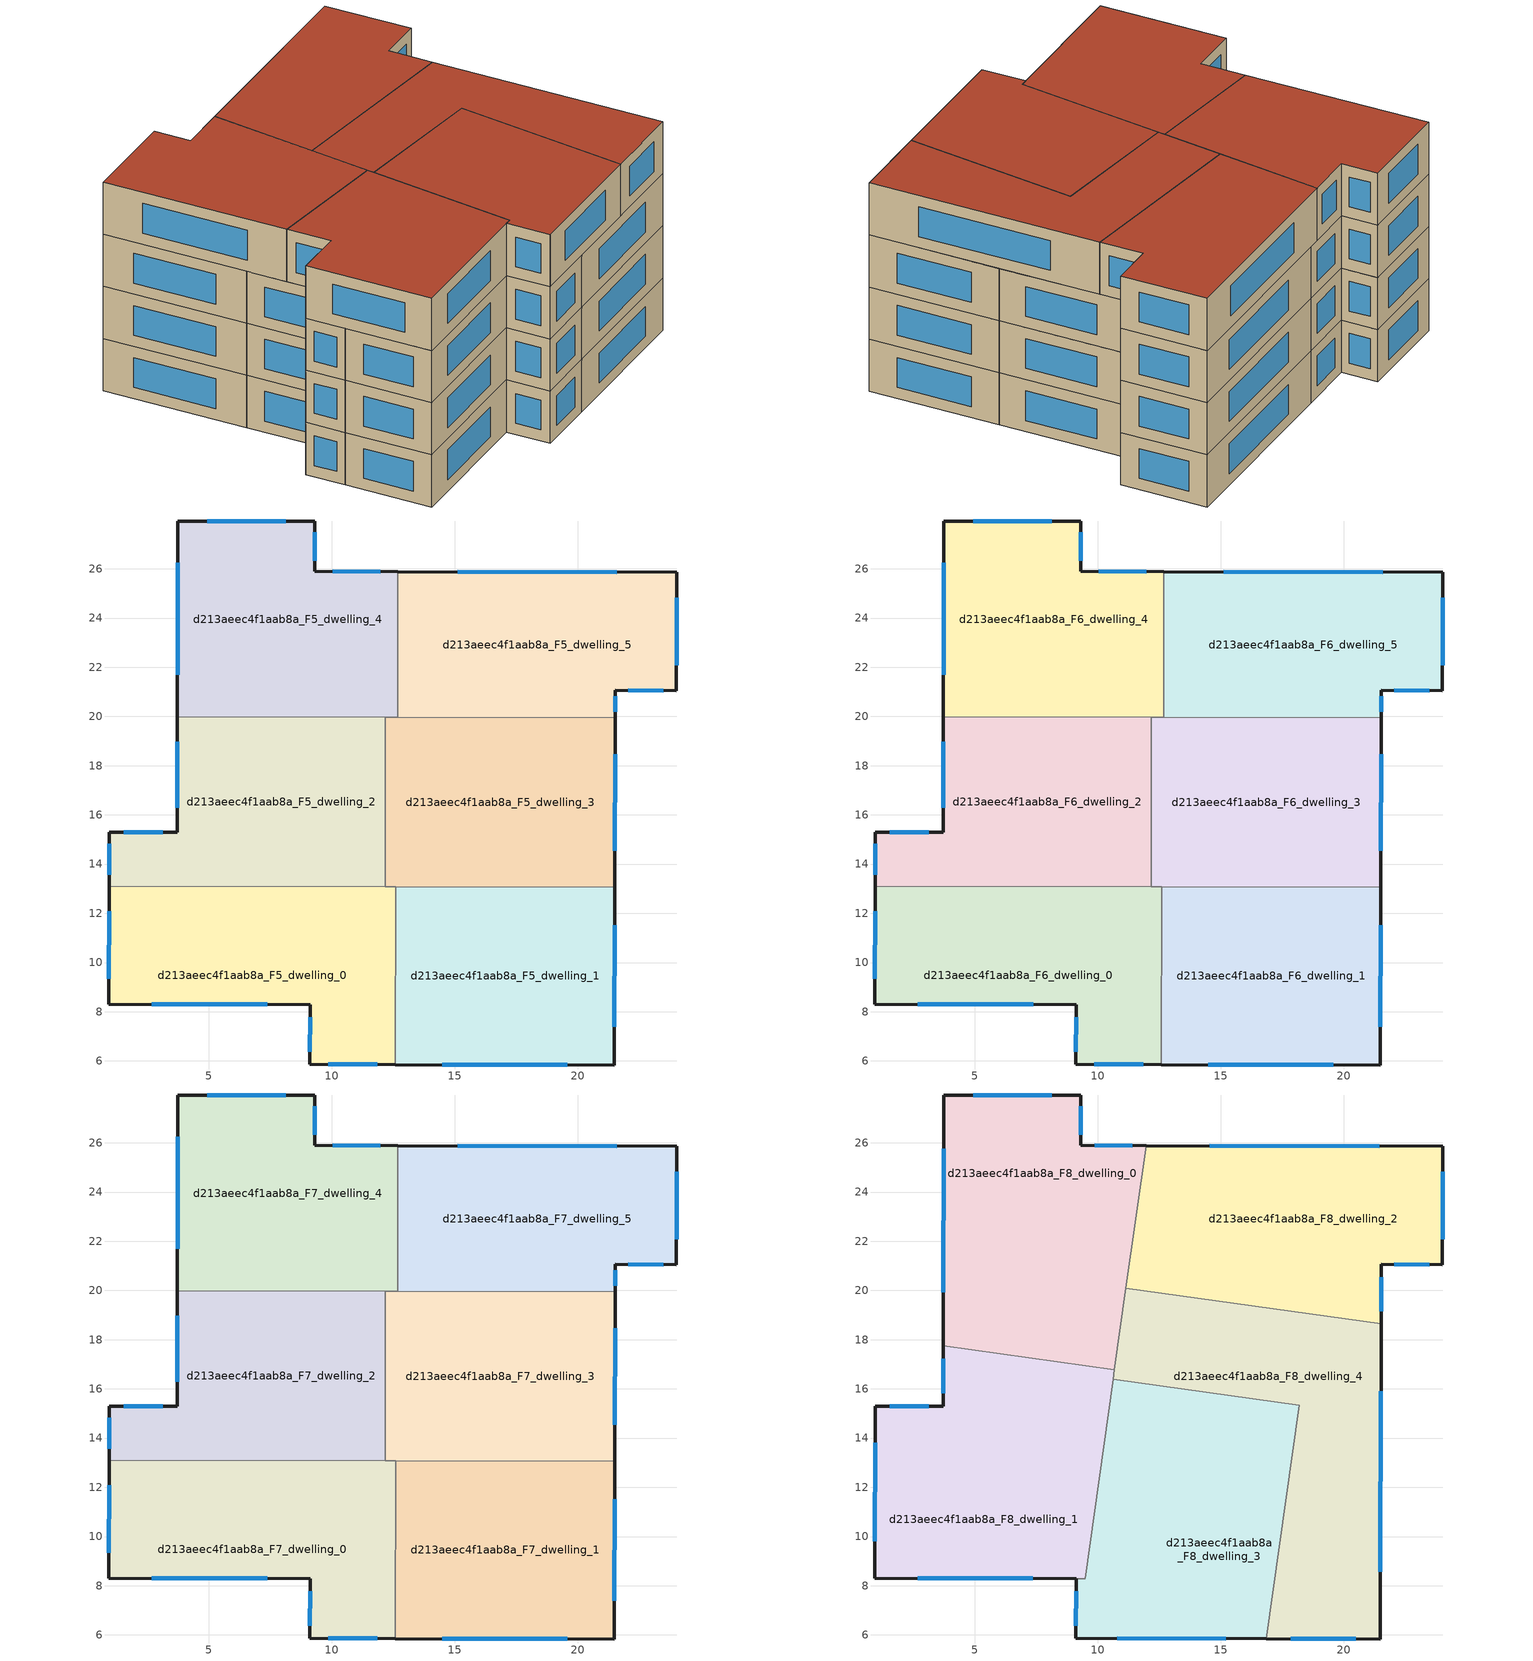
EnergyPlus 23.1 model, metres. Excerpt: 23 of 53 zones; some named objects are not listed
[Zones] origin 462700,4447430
d213aeec4f1aab8a_F5_dwelling_0
 floor to d213aeec4f1aab8a_F4_dwelling_0 (EU_floor_Construction): 12.61,13.08 12.6,5.85 9.12,5.86 9.13,8.29 0.95,8.31 0.96,13.1 z15
 wall outside (EU_wall_Construction): 0.96,13.1 0.95,8.31 9.13,8.29 9.12,5.86 12.6,5.85 z15:18
 wall to d213aeec4f1aab8a_F5_dwelling_1 (EU_wall_Construction): 12.6,5.85 12.61,13.08 z15:18
 wall to d213aeec4f1aab8a_F5_dwelling_2 (EU_wall_Construction): 12.18,13.08 0.96,13.1 z15:18
 wall to d213aeec4f1aab8a_F5_dwelling_3 (EU_wall_Construction): 12.61,13.08 12.18,13.08 z15:18
 window (EU_Window_Construction): 9.86,5.86 11.85,5.86 / 9.13,7.77 9.12,6.38 / 2.7,8.31 7.38,8.3 / 0.96,12.08 0.95,9.34 z15.64:17.36
d213aeec4f1aab8a_F5_dwelling_1
 floor to d213aeec4f1aab8a_F4_dwelling_1 (EU_floor_Construction): 21.51,13.06 21.49,5.83 12.6,5.85 12.61,13.08 z15
 wall outside (EU_wall_Construction): 12.6,5.85 21.49,5.83 21.51,13.06 z15:18
 wall to d213aeec4f1aab8a_F5_dwelling_3 (EU_wall_Construction): 21.51,13.06 12.61,13.08 z15:18
 window (EU_Window_Construction): 21.49,7.38 21.5,11.51 / 14.5,5.85 19.58,5.84 z15.64:17.36
d213aeec4f1aab8a_F5_dwelling_2
 floor to d213aeec4f1aab8a_F4_dwelling_2 (EU_floor_Construction): 12.19,19.97 12.18,13.08 0.96,13.1 0.97,15.3 3.72,15.29 3.73,19.99 z15
 wall outside (EU_wall_Construction): 3.73,19.99 3.72,15.29 0.97,15.3 0.96,13.1 z15:18
 wall to d213aeec4f1aab8a_F5_dwelling_3 (EU_wall_Construction): 12.18,13.08 12.19,19.97 z15:18
 wall to d213aeec4f1aab8a_F5_dwelling_4 (EU_wall_Construction): 12.19,19.97 3.73,19.99 z15:18
 window (EU_Window_Construction): 0.96,14.83 0.96,13.58 / 3.13,15.29 1.56,15.3 / 3.73,18.98 3.73,16.3 z15.64:17.36
d213aeec4f1aab8a_F5_dwelling_3
 floor to d213aeec4f1aab8a_F4_dwelling_3 (EU_floor_Construction): 21.53,19.95 21.51,13.06 12.18,13.08 12.19,19.97 z15
 wall outside (EU_wall_Construction): 21.51,13.06 21.53,19.95 z15:18
 wall to d213aeec4f1aab8a_F5_dwelling_5 (EU_wall_Construction): 21.53,19.95 12.68,19.97 z15:18
 wall to d213aeec4f1aab8a_F5_dwelling_4 (EU_wall_Construction): 12.68,19.97 12.19,19.97 z15:18
 window (EU_Window_Construction): 21.51,14.54 21.52,18.47 z15.64:17.36
d213aeec4f1aab8a_F5_dwelling_4
 floor to d213aeec4f1aab8a_F4_dwelling_4 (EU_floor_Construction): 12.69,25.89 12.68,19.97 3.73,19.99 3.75,27.94 9.32,27.93 9.32,25.9 z15
 wall outside (EU_wall_Construction): 12.69,25.89 9.32,25.9 9.32,27.93 3.75,27.94 3.73,19.99 z15:18
 wall to d213aeec4f1aab8a_F5_dwelling_5 (EU_wall_Construction): 12.68,19.97 12.69,25.89 z15:18
 window (EU_Window_Construction): 3.75,26.24 3.74,21.69 / 8.13,27.93 4.95,27.94 / 9.32,26.33 9.32,27.49 / 11.97,25.89 10.04,25.89 z15.64:17.36
d213aeec4f1aab8a_F5_dwelling_5
 floor to d213aeec4f1aab8a_F4_dwelling_5 (EU_floor_Construction): 24.02,25.86 24.02,21.05 21.53,21.06 21.53,19.95 12.68,19.97 12.69,25.89 z15
 wall outside (EU_wall_Construction): 21.53,19.95 21.53,21.06 24.02,21.05 24.02,25.86 12.69,25.89 z15:18
 window (EU_Window_Construction): 21.53,20.19 21.53,20.82 / 21.6,25.86 15.12,25.88 / 24.02,22.08 24.02,24.83 / 22.06,21.06 23.48,21.05 z15.64:17.36
d213aeec4f1aab8a_F6_dwelling_0
 floor to d213aeec4f1aab8a_F5_dwelling_0 (EU_floor_Construction): 12.61,13.08 12.6,5.85 9.12,5.86 9.13,8.29 0.95,8.31 0.96,13.1 z18
 wall outside (EU_wall_Construction): 0.96,13.1 0.95,8.31 9.13,8.29 9.12,5.86 12.6,5.85 z18:21
 wall to d213aeec4f1aab8a_F6_dwelling_1 (EU_wall_Construction): 12.6,5.85 12.61,13.08 z18:21
 wall to d213aeec4f1aab8a_F6_dwelling_2 (EU_wall_Construction): 12.18,13.08 0.96,13.1 z18:21
 wall to d213aeec4f1aab8a_F6_dwelling_3 (EU_wall_Construction): 12.61,13.08 12.18,13.08 z18:21
 window (EU_Window_Construction): 9.86,5.86 11.85,5.86 / 9.13,7.77 9.12,6.38 / 2.7,8.31 7.38,8.3 / 0.96,12.08 0.95,9.34 z18.64:20.36
d213aeec4f1aab8a_F6_dwelling_1
 floor to d213aeec4f1aab8a_F5_dwelling_1 (EU_floor_Construction): 21.51,13.06 21.49,5.83 12.6,5.85 12.61,13.08 z18
 wall outside (EU_wall_Construction): 12.6,5.85 21.49,5.83 21.51,13.06 z18:21
 wall to d213aeec4f1aab8a_F6_dwelling_3 (EU_wall_Construction): 21.51,13.06 12.61,13.08 z18:21
 window (EU_Window_Construction): 21.49,7.38 21.5,11.51 / 14.5,5.85 19.58,5.84 z18.64:20.36
d213aeec4f1aab8a_F6_dwelling_2
 floor to d213aeec4f1aab8a_F5_dwelling_2 (EU_floor_Construction): 12.19,19.97 12.18,13.08 0.96,13.1 0.97,15.3 3.72,15.29 3.73,19.99 z18
 wall outside (EU_wall_Construction): 3.73,19.99 3.72,15.29 0.97,15.3 0.96,13.1 z18:21
 wall to d213aeec4f1aab8a_F6_dwelling_3 (EU_wall_Construction): 12.18,13.08 12.19,19.97 z18:21
 wall to d213aeec4f1aab8a_F6_dwelling_4 (EU_wall_Construction): 12.19,19.97 3.73,19.99 z18:21
 window (EU_Window_Construction): 0.96,14.83 0.96,13.58 / 3.13,15.29 1.56,15.3 / 3.73,18.98 3.73,16.3 z18.64:20.36
d213aeec4f1aab8a_F6_dwelling_3
 floor to d213aeec4f1aab8a_F5_dwelling_3 (EU_floor_Construction): 21.53,19.95 21.51,13.06 12.18,13.08 12.19,19.97 z18
 wall outside (EU_wall_Construction): 21.51,13.06 21.53,19.95 z18:21
 wall to d213aeec4f1aab8a_F6_dwelling_5 (EU_wall_Construction): 21.53,19.95 12.68,19.97 z18:21
 wall to d213aeec4f1aab8a_F6_dwelling_4 (EU_wall_Construction): 12.68,19.97 12.19,19.97 z18:21
 window (EU_Window_Construction): 21.51,14.54 21.52,18.47 z18.64:20.36
d213aeec4f1aab8a_F6_dwelling_4
 floor to d213aeec4f1aab8a_F5_dwelling_4 (EU_floor_Construction): 12.69,25.89 12.68,19.97 3.73,19.99 3.75,27.94 9.32,27.93 9.32,25.9 z18
 wall outside (EU_wall_Construction): 12.69,25.89 9.32,25.9 9.32,27.93 3.75,27.94 3.73,19.99 z18:21
 wall to d213aeec4f1aab8a_F6_dwelling_5 (EU_wall_Construction): 12.68,19.97 12.69,25.89 z18:21
 window (EU_Window_Construction): 3.75,26.24 3.74,21.69 / 8.13,27.93 4.95,27.94 / 9.32,26.33 9.32,27.49 / 11.97,25.89 10.04,25.89 z18.64:20.36
d213aeec4f1aab8a_F6_dwelling_5
 floor to d213aeec4f1aab8a_F5_dwelling_5 (EU_floor_Construction): 24.02,25.86 24.02,21.05 21.53,21.06 21.53,19.95 12.68,19.97 12.69,25.89 z18
 wall outside (EU_wall_Construction): 21.53,19.95 21.53,21.06 24.02,21.05 24.02,25.86 12.69,25.89 z18:21
 window (EU_Window_Construction): 21.53,20.19 21.53,20.82 / 21.6,25.86 15.12,25.88 / 24.02,22.08 24.02,24.83 / 22.06,21.06 23.48,21.05 z18.64:20.36
d213aeec4f1aab8a_F7_dwelling_0
 floor to d213aeec4f1aab8a_F6_dwelling_0 (EU_floor_Construction): 12.61,13.08 12.6,5.85 9.12,5.86 9.13,8.29 0.95,8.31 0.96,13.1 z21
 wall outside (EU_wall_Construction): 0.96,13.1 0.95,8.31 9.13,8.29 9.12,5.86 12.6,5.85 z21:24
 wall to d213aeec4f1aab8a_F7_dwelling_1 (EU_wall_Construction): 12.6,5.85 12.61,13.08 z21:24
 wall to d213aeec4f1aab8a_F7_dwelling_2 (EU_wall_Construction): 12.18,13.08 0.96,13.1 z21:24
 wall to d213aeec4f1aab8a_F7_dwelling_3 (EU_wall_Construction): 12.61,13.08 12.18,13.08 z21:24
 window (EU_Window_Construction): 9.86,5.86 11.85,5.86 / 9.13,7.77 9.12,6.38 / 2.7,8.31 7.38,8.3 / 0.96,12.08 0.95,9.34 z21.64:23.36
d213aeec4f1aab8a_F7_dwelling_1
 floor to d213aeec4f1aab8a_F6_dwelling_1 (EU_floor_Construction): 21.51,13.06 21.49,5.83 12.6,5.85 12.61,13.08 z21
 wall outside (EU_wall_Construction): 12.6,5.85 21.49,5.83 21.51,13.06 z21:24
 wall to d213aeec4f1aab8a_F7_dwelling_3 (EU_wall_Construction): 21.51,13.06 12.61,13.08 z21:24
 window (EU_Window_Construction): 21.49,7.38 21.5,11.51 / 14.5,5.85 19.58,5.84 z21.64:23.36
 ceiling adiabatic (EU_roof_Construction): 16.85,5.84 17.87,13.07 12.61,13.08 12.6,5.85 z24
d213aeec4f1aab8a_F7_dwelling_2
 floor to d213aeec4f1aab8a_F6_dwelling_2 (EU_floor_Construction): 12.19,19.97 12.18,13.08 0.96,13.1 0.97,15.3 3.72,15.29 3.73,19.99 z21
 wall outside (EU_wall_Construction): 3.73,19.99 3.72,15.29 0.97,15.3 0.96,13.1 z21:24
 wall to d213aeec4f1aab8a_F7_dwelling_3 (EU_wall_Construction): 12.18,13.08 12.19,19.97 z21:24
 wall to d213aeec4f1aab8a_F7_dwelling_4 (EU_wall_Construction): 12.19,19.97 3.73,19.99 z21:24
 window (EU_Window_Construction): 0.96,14.83 0.96,13.58 / 3.13,15.29 1.56,15.3 / 3.73,18.98 3.73,16.3 z21.64:23.36
d213aeec4f1aab8a_F7_dwelling_3
 floor to d213aeec4f1aab8a_F6_dwelling_3 (EU_floor_Construction): 21.53,19.95 21.51,13.06 12.18,13.08 12.19,19.97 z21
 wall outside (EU_wall_Construction): 21.51,13.06 21.53,19.95 z21:24
 wall to d213aeec4f1aab8a_F7_dwelling_5 (EU_wall_Construction): 21.53,19.95 12.68,19.97 z21:24
 wall to d213aeec4f1aab8a_F7_dwelling_4 (EU_wall_Construction): 12.68,19.97 12.19,19.97 z21:24
 window (EU_Window_Construction): 21.51,14.54 21.52,18.47 z21.64:23.36
d213aeec4f1aab8a_F7_dwelling_4
 floor to d213aeec4f1aab8a_F6_dwelling_4 (EU_floor_Construction): 12.69,25.89 12.68,19.97 3.73,19.99 3.75,27.94 9.32,27.93 9.32,25.9 z21
 wall outside (EU_wall_Construction): 12.69,25.89 9.32,25.9 9.32,27.93 3.75,27.94 3.73,19.99 z21:24
 wall to d213aeec4f1aab8a_F7_dwelling_5 (EU_wall_Construction): 12.68,19.97 12.69,25.89 z21:24
 window (EU_Window_Construction): 3.75,26.24 3.74,21.69 / 8.13,27.93 4.95,27.94 / 9.32,26.33 9.32,27.49 / 11.97,25.89 10.04,25.89 z21.64:23.36
d213aeec4f1aab8a_F7_dwelling_5
 floor to d213aeec4f1aab8a_F6_dwelling_5 (EU_floor_Construction): 24.02,25.86 24.02,21.05 21.53,21.06 21.53,19.95 12.68,19.97 12.69,25.89 z21
 wall outside (EU_wall_Construction): 21.53,19.95 21.53,21.06 24.02,21.05 24.02,25.86 12.69,25.89 z21:24
 window (EU_Window_Construction): 21.53,20.19 21.53,20.82 / 21.6,25.86 15.12,25.88 / 24.02,22.08 24.02,24.83 / 22.06,21.06 23.48,21.05 z21.64:23.36
d213aeec4f1aab8a_F8_dwelling_0
 floor to d213aeec4f1aab8a_F7_dwelling_4 (EU_floor_Construction): 11.97,25.89 11.13,19.97 3.74,19.98 3.75,27.94 9.32,27.93 9.32,25.9 z24
 floor to d213aeec4f1aab8a_F7_dwelling_2 (EU_floor_Construction): 11.13,19.97 10.68,16.78 3.73,17.75 3.74,19.98 z24
 wall outside (EU_wall_Construction): 11.97,25.89 9.32,25.9 9.32,27.93 3.75,27.94 3.73,17.75 z24:27
 wall to d213aeec4f1aab8a_F8_dwelling_1 (EU_wall_Construction): 3.73,17.75 10.68,16.78 z24:27
 wall to d213aeec4f1aab8a_F8_dwelling_2 (EU_wall_Construction): 11.15,20.1 11.97,25.89 z24:27
 wall to d213aeec4f1aab8a_F8_dwelling_4 (EU_wall_Construction): 10.68,16.78 11.15,20.1 z24:27
 window (EU_Window_Construction): 9.32,26.33 9.32,27.49 / 11.4,25.89 9.89,25.89 / 3.75,25.76 3.73,19.94 / 8.13,27.93 4.95,27.94 z24.64:26.36
 roof outside (EU_roof_Construction): 10.68,16.78 11.97,25.89 9.32,25.9 9.32,27.93 3.75,27.94 3.73,17.75 z27
d213aeec4f1aab8a_F8_dwelling_1
 floor to d213aeec4f1aab8a_F7_dwelling_0 (EU_floor_Construction): 10.16,13.09 9.49,8.29 0.95,8.31 0.96,13.1 z24
 floor to d213aeec4f1aab8a_F7_dwelling_2 (EU_floor_Construction): 10.68,16.78 10.16,13.09 0.96,13.1 0.97,15.3 3.72,15.29 3.73,17.75 z24
 wall outside (EU_wall_Construction): 3.73,17.75 3.72,15.29 0.97,15.3 0.95,8.31 9.13,8.29 z24:27
 wall to d213aeec4f1aab8a_F8_dwelling_3 (EU_wall_Construction): 9.13,8.29 9.49,8.29 / 9.49,8.3 10.63,16.4 z24:27
 wall to d213aeec4f1aab8a_F8_dwelling_4 (EU_wall_Construction): 10.63,16.4 10.68,16.78 z24:27
 window (EU_Window_Construction): 2.7,8.31 7.37,8.3 / 0.96,13.81 0.95,9.81 / 3.13,15.29 1.56,15.3 / 3.73,17.23 3.73,15.82 z24.64:26.36
 roof outside (EU_roof_Construction): 9.49,8.29 10.68,16.78 3.73,17.75 3.72,15.29 0.97,15.3 0.95,8.31 z27
d213aeec4f1aab8a_F8_dwelling_2
 floor to d213aeec4f1aab8a_F7_dwelling_5 (EU_floor_Construction): 24.02,25.86 24.02,21.05 21.53,21.06 21.53,19.95 12.68,19.97 12.69,25.89 z24
 floor to d213aeec4f1aab8a_F7_dwelling_4 (EU_floor_Construction): 12.69,25.89 12.68,19.97 12.07,19.97 11.15,20.1 11.97,25.89 z24
 floor to d213aeec4f1aab8a_F7_dwelling_3 (EU_floor_Construction): 21.53,19.95 21.52,18.64 12.19,19.95 12.19,19.97 z24
 wall outside (EU_wall_Construction): 21.52,18.64 21.53,21.06 24.02,21.05 24.02,25.86 11.97,25.89 z24:27
 wall to d213aeec4f1aab8a_F8_dwelling_4 (EU_wall_Construction): 11.15,20.1 21.52,18.64 z24:27
 window (EU_Window_Construction): 21.44,25.86 14.55,25.88 / 24.02,22.08 24.02,24.83 / 22.06,21.06 23.48,21.05 / 21.53,19.16 21.53,20.54 z24.64:26.36
 roof outside (EU_roof_Construction): 24.02,21.05 24.02,25.86 11.97,25.89 11.15,20.1 21.52,18.64 21.53,21.06 z27
d213aeec4f1aab8a_F8_dwelling_3
 floor to d213aeec4f1aab8a_F7_dwelling_0 (EU_floor_Construction): 12.61,13.08 12.6,5.85 9.15,5.86 9.12,5.86 9.13,8.29 9.49,8.29 10.16,13.09 z24
 floor to d213aeec4f1aab8a_F7_dwelling_2 (EU_floor_Construction): 12.18,16.18 12.18,13.08 10.16,13.09 10.63,16.4 z24
 floor to d213aeec4f1aab8a_F7_dwelling_3 (EU_floor_Construction): 18.19,15.33 17.87,13.07 12.18,13.08 12.18,16.18 z24
 floor adiabatic (EU_floor_Construction): 17.87,13.07 16.85,5.84 12.6,5.85 12.61,13.08 10.16,13.09 z24
 wall outside (EU_wall_Construction): 9.13,8.29 9.12,5.86 9.15,5.86 16.85,5.84 z24:27
 wall to d213aeec4f1aab8a_F8_dwelling_4 (EU_wall_Construction): 16.85,5.84 18.19,15.33 10.63,16.4 z24:27
 window (EU_Window_Construction): 10.8,5.86 15.2,5.85 / 9.13,7.77 9.12,6.38 z24.64:26.36
 roof outside (EU_roof_Construction): 16.85,5.84 18.19,15.33 10.63,16.4 9.49,8.29 9.13,8.29 9.12,5.86 9.15,5.86 z27
d213aeec4f1aab8a_F8_dwelling_4
 floor to d213aeec4f1aab8a_F7_dwelling_2 (EU_floor_Construction): 12.19,19.95 12.18,16.18 10.63,16.4 11.13,19.97 12.07,19.97 z24
 floor to d213aeec4f1aab8a_F7_dwelling_3 (EU_floor_Construction): 21.52,18.64 21.51,13.06 17.87,13.07 18.19,15.33 12.18,16.18 12.19,19.95 z24
 floor to d213aeec4f1aab8a_F7_dwelling_1 (EU_floor_Construction): 21.51,13.06 21.49,5.83 16.85,5.84 17.87,13.07 z24
 floor to d213aeec4f1aab8a_F7_dwelling_4 (EU_floor_Construction): 12.07,19.97 11.13,19.97 11.15,20.1 z24
 wall outside (EU_wall_Construction): 16.85,5.84 21.49,5.83 21.52,18.64 z24:27
 window (EU_Window_Construction): 21.5,8.58 21.52,15.9 / 17.84,5.84 20.5,5.84 z24.64:26.36
 roof outside (EU_roof_Construction): 21.49,5.83 21.52,18.64 11.15,20.1 10.63,16.4 18.19,15.33 16.85,5.84 z27
[Building]
EU S2 Campaign: North Axis=0; Terrain=City; Solar Distribution=FullExterior
[Site:Location]
Yerevan-Zvartnots.Intl.AP: Latitude=40.15; Longitude=44.383; Time Zone=4; Elevation=854
[SizingPeriod:WeatherFileDays]
AnnualSizingPeriod: Begin Month=1; Begin Day of Month=1; End Month=12; End Day of Month=31; Day of Week for Start Day=Monday; Use Weather File Daylight Saving Period=No; Use Weather File Rain and Snow Indicators=No
[MATERIAL]
EU_InternalMass_Material: Roughness=MediumRough; Thickness=0.1; Conductivity=1; Density=1800; Specific Heat=900; Thermal Absorptance=0.9; Solar Absorptance=0.7; Visible Absorptance=0.7
[MATERIAL:NOMASS] Roughness=MediumRough; Thermal Absorptance=0.9; Solar Absorptance=0.7; Visible Absorptance=0.7
Name | Thermal Resistance
EU_wall_NoMass | 1.05043
EU_roof_NoMass | 1.45357
EU_floor_NoMass | 0.478065
[WINDOWMATERIAL:SIMPLEGLAZINGSYSTEM]
EU_Window_SimpleGlazing: UFactor=2.5566; Solar Heat Gain Coefficient=0.75; Visible Transmittance=0.75
[CONSTRUCTION]
EU_wall_Construction: EU_wall_NoMass
EU_roof_Construction: EU_roof_NoMass
EU_floor_Construction: EU_floor_NoMass
EU_Window_Construction: EU_Window_SimpleGlazing
EU_InternalMass_Construction: EU_InternalMass_Material
[ZONE] Type=1; Multiplier=1; Ceiling Height=autocalculate; Floor Area=autocalculate; Part of Total Floor Area=Yes
Name | Volume
d213aeec4f1aab8a_F5_dwelling_0; d213aeec4f1aab8a_F6_dwelling_0; d213aeec4f1aab8a_F7_dwelling_0 | 192.883
d213aeec4f1aab8a_F8_dwelling_0 | 231.455
d213aeec4f1aab8a_F5_dwelling_1; d213aeec4f1aab8a_F6_dwelling_1; d213aeec4f1aab8a_F7_dwelling_1 | 192.886
d213aeec4f1aab8a_F8_dwelling_1 | 230.05
d213aeec4f1aab8a_F5_dwelling_2; d213aeec4f1aab8a_F6_dwelling_2; d213aeec4f1aab8a_F7_dwelling_2 | 192.869
d213aeec4f1aab8a_F8_dwelling_2 | 231.449
d213aeec4f1aab8a_F5_dwelling_3; d213aeec4f1aab8a_F6_dwelling_3; d213aeec4f1aab8a_F7_dwelling_3 | 192.868
d213aeec4f1aab8a_F8_dwelling_3 | 232.871
d213aeec4f1aab8a_F5_dwelling_4; d213aeec4f1aab8a_F6_dwelling_4; d213aeec4f1aab8a_F7_dwelling_4 | 192.885
d213aeec4f1aab8a_F8_dwelling_4 | 231.446
d213aeec4f1aab8a_F5_dwelling_5; d213aeec4f1aab8a_F6_dwelling_5; d213aeec4f1aab8a_F7_dwelling_5 | 192.877
[INTERNALMASS] Construction=EU_InternalMass_Construction
Name | Zone or ZoneList | Surface Area
d213aeec4f1aab8a_F5_dwelling_0_EU_InternalMass | d213aeec4f1aab8a_F5_dwelling_0 | 64.2944
d213aeec4f1aab8a_F5_dwelling_1_EU_InternalMass | d213aeec4f1aab8a_F5_dwelling_1 | 64.2953
d213aeec4f1aab8a_F5_dwelling_2_EU_InternalMass | d213aeec4f1aab8a_F5_dwelling_2 | 64.2894
d213aeec4f1aab8a_F5_dwelling_3_EU_InternalMass | d213aeec4f1aab8a_F5_dwelling_3 | 64.2892
d213aeec4f1aab8a_F5_dwelling_4_EU_InternalMass | d213aeec4f1aab8a_F5_dwelling_4 | 64.295
d213aeec4f1aab8a_F5_dwelling_5_EU_InternalMass | d213aeec4f1aab8a_F5_dwelling_5 | 64.2924
d213aeec4f1aab8a_F6_dwelling_0_EU_InternalMass | d213aeec4f1aab8a_F6_dwelling_0 | 64.2944
d213aeec4f1aab8a_F6_dwelling_1_EU_InternalMass | d213aeec4f1aab8a_F6_dwelling_1 | 64.2953
d213aeec4f1aab8a_F6_dwelling_2_EU_InternalMass | d213aeec4f1aab8a_F6_dwelling_2 | 64.2894
d213aeec4f1aab8a_F6_dwelling_3_EU_InternalMass | d213aeec4f1aab8a_F6_dwelling_3 | 64.2892
d213aeec4f1aab8a_F6_dwelling_4_EU_InternalMass | d213aeec4f1aab8a_F6_dwelling_4 | 64.295
d213aeec4f1aab8a_F6_dwelling_5_EU_InternalMass | d213aeec4f1aab8a_F6_dwelling_5 | 64.2924
d213aeec4f1aab8a_F7_dwelling_0_EU_InternalMass | d213aeec4f1aab8a_F7_dwelling_0 | 64.2944
d213aeec4f1aab8a_F7_dwelling_1_EU_InternalMass | d213aeec4f1aab8a_F7_dwelling_1 | 64.2953
d213aeec4f1aab8a_F7_dwelling_2_EU_InternalMass | d213aeec4f1aab8a_F7_dwelling_2 | 64.2894
d213aeec4f1aab8a_F7_dwelling_3_EU_InternalMass | d213aeec4f1aab8a_F7_dwelling_3 | 64.2892
d213aeec4f1aab8a_F7_dwelling_4_EU_InternalMass | d213aeec4f1aab8a_F7_dwelling_4 | 64.295
d213aeec4f1aab8a_F7_dwelling_5_EU_InternalMass | d213aeec4f1aab8a_F7_dwelling_5 | 64.2924
d213aeec4f1aab8a_F8_dwelling_0_EU_InternalMass | d213aeec4f1aab8a_F8_dwelling_0 | 77.152
d213aeec4f1aab8a_F8_dwelling_1_EU_InternalMass | d213aeec4f1aab8a_F8_dwelling_1 | 76.6855
d213aeec4f1aab8a_F8_dwelling_2_EU_InternalMass | d213aeec4f1aab8a_F8_dwelling_2 | 77.1521
d213aeec4f1aab8a_F8_dwelling_3_EU_InternalMass | d213aeec4f1aab8a_F8_dwelling_3 | 77.6221
d213aeec4f1aab8a_F8_dwelling_4_EU_InternalMass | d213aeec4f1aab8a_F8_dwelling_4 | 77.1484
[OTHEREQUIPMENT] Fuel Type=Electricity; Design Level Calculation Method=Watts/Area; Power per Zone Floor Area=1; Fraction Latent=0; Fraction Radiant=0; Fraction Lost=0; Carbon Dioxide Generation Rate=0; EndUse Subcategory=EU_Step8_InternalGains
Name | Zone or ZoneList or Space or SpaceList | Schedule
EU_Step8_InternalGain_d213aeec4f1aab8a_F5_dwelling_0_f000 | d213aeec4f1aab8a_F5_dwelling_0 | EU_Step8_GainSchedule_d213aeec4f1aab8a_F5_dwelling_0_f000
EU_Step8_InternalGain_d213aeec4f1aab8a_F5_dwelling_1_f000 | d213aeec4f1aab8a_F5_dwelling_1 | EU_Step8_GainSchedule_d213aeec4f1aab8a_F5_dwelling_1_f000
EU_Step8_InternalGain_d213aeec4f1aab8a_F5_dwelling_2_f000 | d213aeec4f1aab8a_F5_dwelling_2 | EU_Step8_GainSchedule_d213aeec4f1aab8a_F5_dwelling_2_f000
EU_Step8_InternalGain_d213aeec4f1aab8a_F5_dwelling_3_f000 | d213aeec4f1aab8a_F5_dwelling_3 | EU_Step8_GainSchedule_d213aeec4f1aab8a_F5_dwelling_3_f000
EU_Step8_InternalGain_d213aeec4f1aab8a_F5_dwelling_4_f000 | d213aeec4f1aab8a_F5_dwelling_4 | EU_Step8_GainSchedule_d213aeec4f1aab8a_F5_dwelling_4_f000
EU_Step8_InternalGain_d213aeec4f1aab8a_F5_dwelling_5_f000 | d213aeec4f1aab8a_F5_dwelling_5 | EU_Step8_GainSchedule_d213aeec4f1aab8a_F5_dwelling_5_f000
EU_Step8_InternalGain_d213aeec4f1aab8a_F6_dwelling_0_f000 | d213aeec4f1aab8a_F6_dwelling_0 | EU_Step8_GainSchedule_d213aeec4f1aab8a_F6_dwelling_0_f000
EU_Step8_InternalGain_d213aeec4f1aab8a_F6_dwelling_1_f000 | d213aeec4f1aab8a_F6_dwelling_1 | EU_Step8_GainSchedule_d213aeec4f1aab8a_F6_dwelling_1_f000
EU_Step8_InternalGain_d213aeec4f1aab8a_F6_dwelling_2_f000 | d213aeec4f1aab8a_F6_dwelling_2 | EU_Step8_GainSchedule_d213aeec4f1aab8a_F6_dwelling_2_f000
EU_Step8_InternalGain_d213aeec4f1aab8a_F6_dwelling_3_f000 | d213aeec4f1aab8a_F6_dwelling_3 | EU_Step8_GainSchedule_d213aeec4f1aab8a_F6_dwelling_3_f000
EU_Step8_InternalGain_d213aeec4f1aab8a_F6_dwelling_4_f000 | d213aeec4f1aab8a_F6_dwelling_4 | EU_Step8_GainSchedule_d213aeec4f1aab8a_F6_dwelling_4_f000
EU_Step8_InternalGain_d213aeec4f1aab8a_F6_dwelling_5_f000 | d213aeec4f1aab8a_F6_dwelling_5 | EU_Step8_GainSchedule_d213aeec4f1aab8a_F6_dwelling_5_f000
EU_Step8_InternalGain_d213aeec4f1aab8a_F7_dwelling_0_f000 | d213aeec4f1aab8a_F7_dwelling_0 | EU_Step8_GainSchedule_d213aeec4f1aab8a_F7_dwelling_0_f000
EU_Step8_InternalGain_d213aeec4f1aab8a_F7_dwelling_1_f000 | d213aeec4f1aab8a_F7_dwelling_1 | EU_Step8_GainSchedule_d213aeec4f1aab8a_F7_dwelling_1_f000
EU_Step8_InternalGain_d213aeec4f1aab8a_F7_dwelling_2_f000 | d213aeec4f1aab8a_F7_dwelling_2 | EU_Step8_GainSchedule_d213aeec4f1aab8a_F7_dwelling_2_f000
EU_Step8_InternalGain_d213aeec4f1aab8a_F7_dwelling_3_f000 | d213aeec4f1aab8a_F7_dwelling_3 | EU_Step8_GainSchedule_d213aeec4f1aab8a_F7_dwelling_3_f000
EU_Step8_InternalGain_d213aeec4f1aab8a_F7_dwelling_4_f000 | d213aeec4f1aab8a_F7_dwelling_4 | EU_Step8_GainSchedule_d213aeec4f1aab8a_F7_dwelling_4_f000
EU_Step8_InternalGain_d213aeec4f1aab8a_F7_dwelling_5_f000 | d213aeec4f1aab8a_F7_dwelling_5 | EU_Step8_GainSchedule_d213aeec4f1aab8a_F7_dwelling_5_f000
EU_Step8_InternalGain_d213aeec4f1aab8a_F8_dwelling_0_f000 | d213aeec4f1aab8a_F8_dwelling_0 | EU_Step8_GainSchedule_d213aeec4f1aab8a_F8_dwelling_0_f000
EU_Step8_InternalGain_d213aeec4f1aab8a_F8_dwelling_1_f000 | d213aeec4f1aab8a_F8_dwelling_1 | EU_Step8_GainSchedule_d213aeec4f1aab8a_F8_dwelling_1_f000
EU_Step8_InternalGain_d213aeec4f1aab8a_F8_dwelling_2_f000 | d213aeec4f1aab8a_F8_dwelling_2 | EU_Step8_GainSchedule_d213aeec4f1aab8a_F8_dwelling_2_f000
EU_Step8_InternalGain_d213aeec4f1aab8a_F8_dwelling_3_f000 | d213aeec4f1aab8a_F8_dwelling_3 | EU_Step8_GainSchedule_d213aeec4f1aab8a_F8_dwelling_3_f000
EU_Step8_InternalGain_d213aeec4f1aab8a_F8_dwelling_4_f000 | d213aeec4f1aab8a_F8_dwelling_4 | EU_Step8_GainSchedule_d213aeec4f1aab8a_F8_dwelling_4_f000
[ZONEVENTILATION:DESIGNFLOWRATE] Schedule=EU_AlwaysOn; Design Flow Rate Calculation Method=AirChanges/Hour; Air Changes per Hour=0.557805; Ventilation Type=Natural; Fan Pressure Rise=0; Fan Total Efficiency=1; Constant Term Coefficient=1; Temperature Term Coefficient=0; Velocity Term Coefficient=0; Velocity Squared Term Coefficient=0; Minimum Indoor Temperature=-100; Maximum Indoor Temperature=100; Delta Temperature=-100; Minimum Outdoor Temperature=-100; Maximum Outdoor Temperature=100; Maximum Wind Speed=40
Name | Zone or ZoneList or Space or SpaceList
EU_ConstantAir_d213aeec4f1aab8a_F5_dwelling_0 | d213aeec4f1aab8a_F5_dwelling_0
EU_ConstantAir_d213aeec4f1aab8a_F5_dwelling_1 | d213aeec4f1aab8a_F5_dwelling_1
EU_ConstantAir_d213aeec4f1aab8a_F5_dwelling_2 | d213aeec4f1aab8a_F5_dwelling_2
EU_ConstantAir_d213aeec4f1aab8a_F5_dwelling_3 | d213aeec4f1aab8a_F5_dwelling_3
EU_ConstantAir_d213aeec4f1aab8a_F5_dwelling_4 | d213aeec4f1aab8a_F5_dwelling_4
EU_ConstantAir_d213aeec4f1aab8a_F5_dwelling_5 | d213aeec4f1aab8a_F5_dwelling_5
EU_ConstantAir_d213aeec4f1aab8a_F6_dwelling_0 | d213aeec4f1aab8a_F6_dwelling_0
EU_ConstantAir_d213aeec4f1aab8a_F6_dwelling_1 | d213aeec4f1aab8a_F6_dwelling_1
EU_ConstantAir_d213aeec4f1aab8a_F6_dwelling_2 | d213aeec4f1aab8a_F6_dwelling_2
EU_ConstantAir_d213aeec4f1aab8a_F6_dwelling_3 | d213aeec4f1aab8a_F6_dwelling_3
EU_ConstantAir_d213aeec4f1aab8a_F6_dwelling_4 | d213aeec4f1aab8a_F6_dwelling_4
EU_ConstantAir_d213aeec4f1aab8a_F6_dwelling_5 | d213aeec4f1aab8a_F6_dwelling_5
EU_ConstantAir_d213aeec4f1aab8a_F7_dwelling_0 | d213aeec4f1aab8a_F7_dwelling_0
EU_ConstantAir_d213aeec4f1aab8a_F7_dwelling_1 | d213aeec4f1aab8a_F7_dwelling_1
EU_ConstantAir_d213aeec4f1aab8a_F7_dwelling_2 | d213aeec4f1aab8a_F7_dwelling_2
EU_ConstantAir_d213aeec4f1aab8a_F7_dwelling_3 | d213aeec4f1aab8a_F7_dwelling_3
EU_ConstantAir_d213aeec4f1aab8a_F7_dwelling_4 | d213aeec4f1aab8a_F7_dwelling_4
EU_ConstantAir_d213aeec4f1aab8a_F7_dwelling_5 | d213aeec4f1aab8a_F7_dwelling_5
EU_ConstantAir_d213aeec4f1aab8a_F8_dwelling_0 | d213aeec4f1aab8a_F8_dwelling_0
EU_ConstantAir_d213aeec4f1aab8a_F8_dwelling_1 | d213aeec4f1aab8a_F8_dwelling_1
EU_ConstantAir_d213aeec4f1aab8a_F8_dwelling_2 | d213aeec4f1aab8a_F8_dwelling_2
EU_ConstantAir_d213aeec4f1aab8a_F8_dwelling_3 | d213aeec4f1aab8a_F8_dwelling_3
EU_ConstantAir_d213aeec4f1aab8a_F8_dwelling_4 | d213aeec4f1aab8a_F8_dwelling_4
[HVACTEMPLATE:ZONE:IDEALLOADSAIRSYSTEM] System Availability Schedule=EU_AlwaysOn; Maximum Heating Supply Air Temperature=50; Minimum Cooling Supply Air Temperature=13; Maximum Heating Supply Air Humidity Ratio=0.0156; Minimum Cooling Supply Air Humidity Ratio=0.0077; Heating Limit=NoLimit; Cooling Limit=NoLimit; Heating Availability Schedule=EU_AlwaysOn; Cooling Availability Schedule=EU_CoolingOff; Dehumidification Control Type=ConstantSensibleHeatRatio; Cooling Sensible Heat Ratio=0.7; Dehumidification Setpoint=60; Humidification Control Type=None; Humidification Setpoint=30; Outdoor Air Method=None; Outdoor Air Flow Rate per Person=0.00944; Outdoor Air Flow Rate per Zone Floor Area=0; Outdoor Air Flow Rate per Zone=0; Demand Controlled Ventilation Type=None; Outdoor Air Economizer Type=NoEconomizer; Heat Recovery Type=None; Sensible Heat Recovery Effectiveness=0.7; Latent Heat Recovery Effectiveness=0.65
Name | Template Thermostat
d213aeec4f1aab8a_F5_dwelling_0 | EU_HeatOnly_d213aeec4f1aab8a_F5_dwelling_0
d213aeec4f1aab8a_F5_dwelling_1 | EU_HeatOnly_d213aeec4f1aab8a_F5_dwelling_1
d213aeec4f1aab8a_F5_dwelling_2 | EU_HeatOnly_d213aeec4f1aab8a_F5_dwelling_2
d213aeec4f1aab8a_F5_dwelling_3 | EU_HeatOnly_d213aeec4f1aab8a_F5_dwelling_3
d213aeec4f1aab8a_F5_dwelling_4 | EU_HeatOnly_d213aeec4f1aab8a_F5_dwelling_4
d213aeec4f1aab8a_F5_dwelling_5 | EU_HeatOnly_d213aeec4f1aab8a_F5_dwelling_5
d213aeec4f1aab8a_F6_dwelling_0 | EU_HeatOnly_d213aeec4f1aab8a_F6_dwelling_0
d213aeec4f1aab8a_F6_dwelling_1 | EU_HeatOnly_d213aeec4f1aab8a_F6_dwelling_1
d213aeec4f1aab8a_F6_dwelling_2 | EU_HeatOnly_d213aeec4f1aab8a_F6_dwelling_2
d213aeec4f1aab8a_F6_dwelling_3 | EU_HeatOnly_d213aeec4f1aab8a_F6_dwelling_3
d213aeec4f1aab8a_F6_dwelling_4 | EU_HeatOnly_d213aeec4f1aab8a_F6_dwelling_4
d213aeec4f1aab8a_F6_dwelling_5 | EU_HeatOnly_d213aeec4f1aab8a_F6_dwelling_5
d213aeec4f1aab8a_F7_dwelling_0 | EU_HeatOnly_d213aeec4f1aab8a_F7_dwelling_0
d213aeec4f1aab8a_F7_dwelling_1 | EU_HeatOnly_d213aeec4f1aab8a_F7_dwelling_1
d213aeec4f1aab8a_F7_dwelling_2 | EU_HeatOnly_d213aeec4f1aab8a_F7_dwelling_2
d213aeec4f1aab8a_F7_dwelling_3 | EU_HeatOnly_d213aeec4f1aab8a_F7_dwelling_3
d213aeec4f1aab8a_F7_dwelling_4 | EU_HeatOnly_d213aeec4f1aab8a_F7_dwelling_4
d213aeec4f1aab8a_F7_dwelling_5 | EU_HeatOnly_d213aeec4f1aab8a_F7_dwelling_5
d213aeec4f1aab8a_F8_dwelling_0 | EU_HeatOnly_d213aeec4f1aab8a_F8_dwelling_0
d213aeec4f1aab8a_F8_dwelling_1 | EU_HeatOnly_d213aeec4f1aab8a_F8_dwelling_1
d213aeec4f1aab8a_F8_dwelling_2 | EU_HeatOnly_d213aeec4f1aab8a_F8_dwelling_2
d213aeec4f1aab8a_F8_dwelling_3 | EU_HeatOnly_d213aeec4f1aab8a_F8_dwelling_3
d213aeec4f1aab8a_F8_dwelling_4 | EU_HeatOnly_d213aeec4f1aab8a_F8_dwelling_4
[SIZING:ZONE] Zone Cooling Design Supply Air Temperature Input Method=SupplyAirTemperature; Zone Cooling Design Supply Air Temperature=13; Zone Heating Design Supply Air Temperature Input Method=SupplyAirTemperature; Zone Heating Design Supply Air Temperature=50; Zone Cooling Design Supply Air Humidity Ratio=0.008; Zone Heating Design Supply Air Humidity Ratio=0.008; Cooling Design Air Flow Method=DesignDay; Cooling Design Air Flow Rate=0; Cooling Minimum Air Flow per Zone Floor Area=0.000762; Cooling Minimum Air Flow=0; Cooling Minimum Air Flow Fraction=0.2; Heating Design Air Flow Method=DesignDay; Heating Design Air Flow Rate=0; Heating Maximum Air Flow per Zone Floor Area=0.002032; Heating Maximum Air Flow=0.141576; Heating Maximum Air Flow Fraction=0.3; Account for Dedicated Outdoor Air System=No; Dedicated Outdoor Air System Control Strategy=NeutralSupplyAir; Dedicated Outdoor Air Low Setpoint Temperature for Design=autosize; Dedicated Outdoor Air High Setpoint Temperature for Design=autosize; Zone Load Sizing Method=Sensible Load Only No Latent Load; Zone Latent Cooling Design Supply Air Humidity Ratio Input Method=HumidityRatioDifference; Zone Cooling Design Supply Air Humidity Ratio Difference=0.005; Zone Latent Heating Design Supply Air Humidity Ratio Input Method=HumidityRatioDifference; Zone Humidification Design Supply Air Humidity Ratio Difference=0.005
d213aeec4f1aab8a_F5_dwelling_0; d213aeec4f1aab8a_F5_dwelling_1; d213aeec4f1aab8a_F5_dwelling_2; d213aeec4f1aab8a_F5_dwelling_3; d213aeec4f1aab8a_F5_dwelling_4; d213aeec4f1aab8a_F5_dwelling_5; d213aeec4f1aab8a_F6_dwelling_0; d213aeec4f1aab8a_F6_dwelling_1; d213aeec4f1aab8a_F6_dwelling_2; d213aeec4f1aab8a_F6_dwelling_3; d213aeec4f1aab8a_F6_dwelling_4; d213aeec4f1aab8a_F6_dwelling_5; d213aeec4f1aab8a_F7_dwelling_0; d213aeec4f1aab8a_F7_dwelling_1; d213aeec4f1aab8a_F7_dwelling_2; d213aeec4f1aab8a_F7_dwelling_3; d213aeec4f1aab8a_F7_dwelling_4; d213aeec4f1aab8a_F7_dwelling_5; d213aeec4f1aab8a_F8_dwelling_0; d213aeec4f1aab8a_F8_dwelling_1; d213aeec4f1aab8a_F8_dwelling_2; d213aeec4f1aab8a_F8_dwelling_3; d213aeec4f1aab8a_F8_dwelling_4
[SCHEDULE:CONSTANT]
Name | Hourly Value
EU_AlwaysOn | 1
EU_CoolingOff | 0
[SCHEDULE:FILE] Column Number=1; Rows to Skip at Top=0; Number of Hours of Data=8760; Column Separator=Comma; Interpolate to Timestep=No; Minutes per Item=60; Adjust Schedule for Daylight Savings=Yes
Name | File
EU_Step8_GainSchedule_d213aeec4f1aab8a_F5_dwelling_0_f000 | ../../schedules/d213aeec4f1aab8a/d213aeec4f1aab8a_F5_dwelling_0_f000_gain.csv
EU_Step8_GainSchedule_d213aeec4f1aab8a_F5_dwelling_1_f000 | ../../schedules/d213aeec4f1aab8a/d213aeec4f1aab8a_F5_dwelling_1_f000_gain.csv
EU_Step8_GainSchedule_d213aeec4f1aab8a_F5_dwelling_2_f000 | ../../schedules/d213aeec4f1aab8a/d213aeec4f1aab8a_F5_dwelling_2_f000_gain.csv
EU_Step8_GainSchedule_d213aeec4f1aab8a_F5_dwelling_3_f000 | ../../schedules/d213aeec4f1aab8a/d213aeec4f1aab8a_F5_dwelling_3_f000_gain.csv
EU_Step8_GainSchedule_d213aeec4f1aab8a_F5_dwelling_4_f000 | ../../schedules/d213aeec4f1aab8a/d213aeec4f1aab8a_F5_dwelling_4_f000_gain.csv
EU_Step8_GainSchedule_d213aeec4f1aab8a_F5_dwelling_5_f000 | ../../schedules/d213aeec4f1aab8a/d213aeec4f1aab8a_F5_dwelling_5_f000_gain.csv
EU_Step8_GainSchedule_d213aeec4f1aab8a_F6_dwelling_0_f000 | ../../schedules/d213aeec4f1aab8a/d213aeec4f1aab8a_F6_dwelling_0_f000_gain.csv
EU_Step8_GainSchedule_d213aeec4f1aab8a_F6_dwelling_1_f000 | ../../schedules/d213aeec4f1aab8a/d213aeec4f1aab8a_F6_dwelling_1_f000_gain.csv
EU_Step8_GainSchedule_d213aeec4f1aab8a_F6_dwelling_2_f000 | ../../schedules/d213aeec4f1aab8a/d213aeec4f1aab8a_F6_dwelling_2_f000_gain.csv
EU_Step8_GainSchedule_d213aeec4f1aab8a_F6_dwelling_3_f000 | ../../schedules/d213aeec4f1aab8a/d213aeec4f1aab8a_F6_dwelling_3_f000_gain.csv
EU_Step8_GainSchedule_d213aeec4f1aab8a_F6_dwelling_4_f000 | ../../schedules/d213aeec4f1aab8a/d213aeec4f1aab8a_F6_dwelling_4_f000_gain.csv
EU_Step8_GainSchedule_d213aeec4f1aab8a_F6_dwelling_5_f000 | ../../schedules/d213aeec4f1aab8a/d213aeec4f1aab8a_F6_dwelling_5_f000_gain.csv
EU_Step8_GainSchedule_d213aeec4f1aab8a_F7_dwelling_0_f000 | ../../schedules/d213aeec4f1aab8a/d213aeec4f1aab8a_F7_dwelling_0_f000_gain.csv
EU_Step8_GainSchedule_d213aeec4f1aab8a_F7_dwelling_1_f000 | ../../schedules/d213aeec4f1aab8a/d213aeec4f1aab8a_F7_dwelling_1_f000_gain.csv
EU_Step8_GainSchedule_d213aeec4f1aab8a_F7_dwelling_2_f000 | ../../schedules/d213aeec4f1aab8a/d213aeec4f1aab8a_F7_dwelling_2_f000_gain.csv
EU_Step8_GainSchedule_d213aeec4f1aab8a_F7_dwelling_3_f000 | ../../schedules/d213aeec4f1aab8a/d213aeec4f1aab8a_F7_dwelling_3_f000_gain.csv
EU_Step8_GainSchedule_d213aeec4f1aab8a_F7_dwelling_4_f000 | ../../schedules/d213aeec4f1aab8a/d213aeec4f1aab8a_F7_dwelling_4_f000_gain.csv
EU_Step8_GainSchedule_d213aeec4f1aab8a_F7_dwelling_5_f000 | ../../schedules/d213aeec4f1aab8a/d213aeec4f1aab8a_F7_dwelling_5_f000_gain.csv
EU_Step8_GainSchedule_d213aeec4f1aab8a_F8_dwelling_0_f000 | ../../schedules/d213aeec4f1aab8a/d213aeec4f1aab8a_F8_dwelling_0_f000_gain.csv
EU_Step8_GainSchedule_d213aeec4f1aab8a_F8_dwelling_1_f000 | ../../schedules/d213aeec4f1aab8a/d213aeec4f1aab8a_F8_dwelling_1_f000_gain.csv
EU_Step8_GainSchedule_d213aeec4f1aab8a_F8_dwelling_2_f000 | ../../schedules/d213aeec4f1aab8a/d213aeec4f1aab8a_F8_dwelling_2_f000_gain.csv
EU_Step8_GainSchedule_d213aeec4f1aab8a_F8_dwelling_3_f000 | ../../schedules/d213aeec4f1aab8a/d213aeec4f1aab8a_F8_dwelling_3_f000_gain.csv
EU_Step8_GainSchedule_d213aeec4f1aab8a_F8_dwelling_4_f000 | ../../schedules/d213aeec4f1aab8a/d213aeec4f1aab8a_F8_dwelling_4_f000_gain.csv
